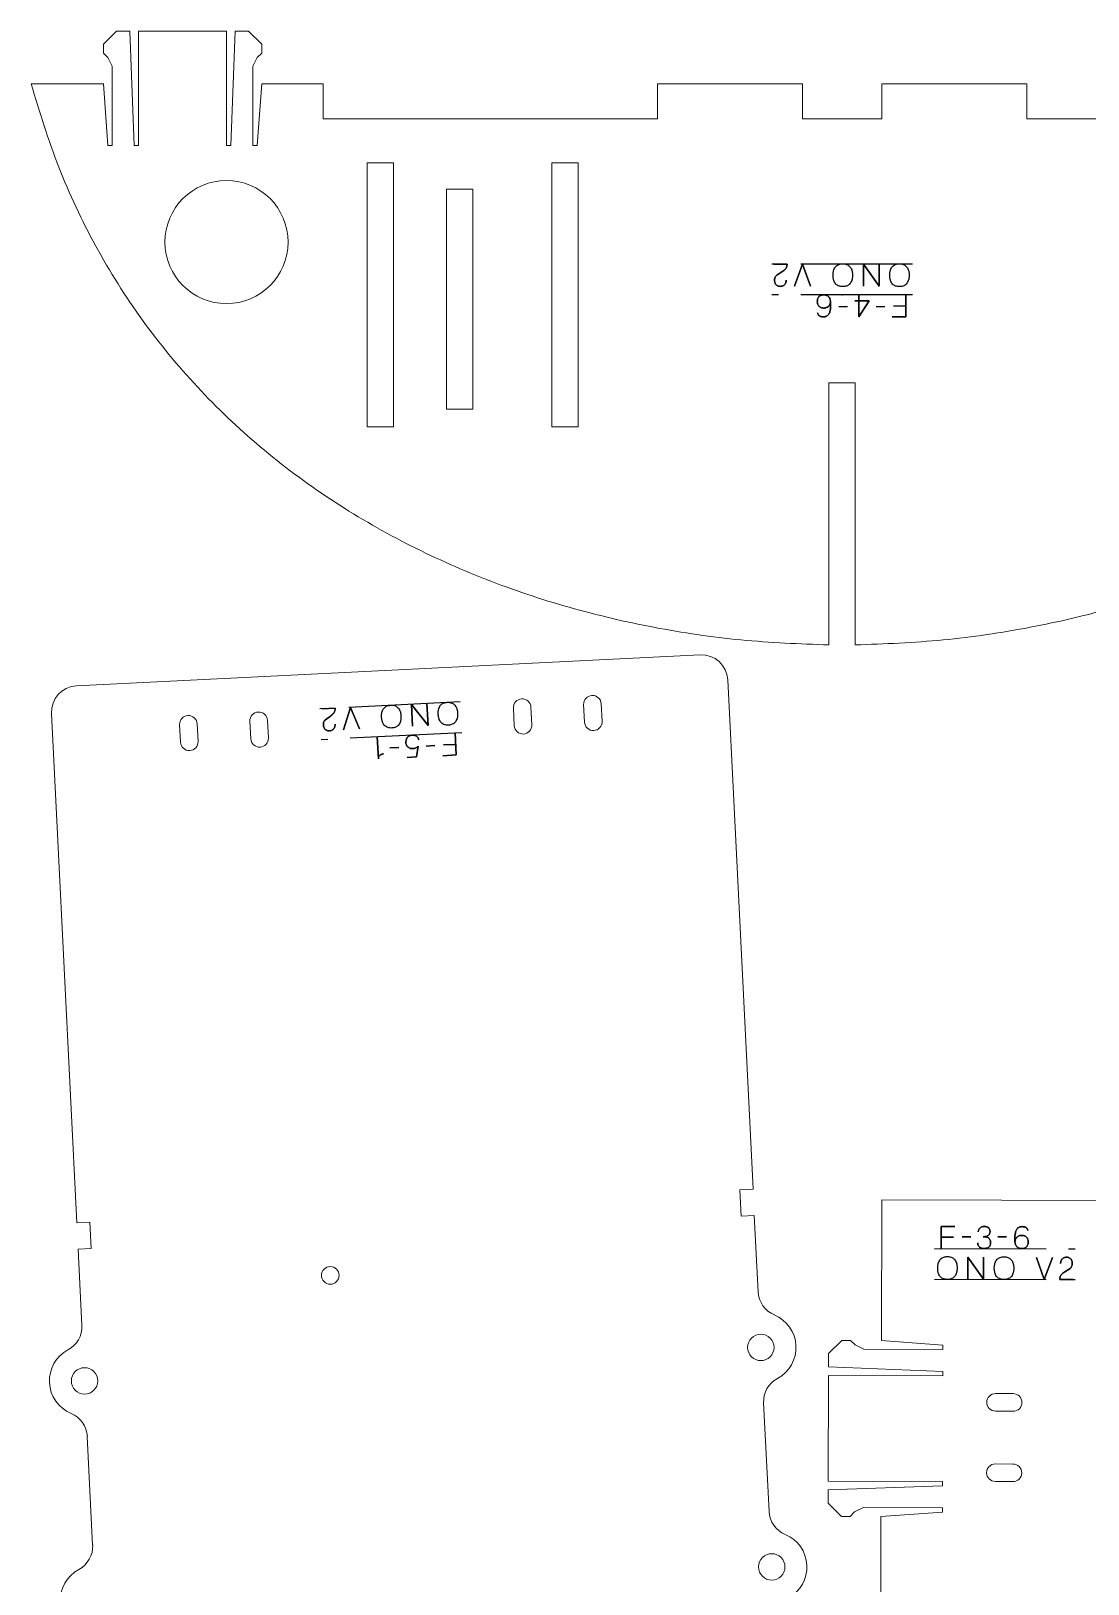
# Model space of a CAD drawing. Header units: millimetres. Extents: x 8 to 591, y 12 to 890.
# Drawn here: x 8 to 128.2, y 713.2 to 889.8 of the extents above; entities that cross this region are included whole.
import ezdxf

# ---------------------------------------------------------------- set-up
doc = ezdxf.new("R2010")
doc.units = ezdxf.units.MM
doc.header["$PDSIZE"] = -1
doc.linetypes.add('CENTERX2', pattern=[20.32, 12.7, -2.54, 2.54, -2.54])

msp = doc.modelspace()

# ---------------------------------------------------------------- linework, layer by layer
at = {"color": 7, "linetype": 'Continuous', "lineweight": 15}
for p, q in [((17.71, 889.77), (16.21, 888.27)), ((19.21, 889.77), (17.71, 889.77)), ((19.71, 876.77), (19.21, 889.77)), ((20.21, 889.77), (20.21, 876.77)), ((20.21, 889.77), (30.21, 889.77)), ((30.21, 889.77), (30.21, 876.77)), ((30.71, 876.77), (31.21, 889.77)), ((31.21, 889.77), (32.71, 889.77)), ((32.71, 889.77), (34.21, 888.27)), ((16.21, 888.27), (16.21, 887.27)), ((16.21, 887.27), (16.71, 886.77)), ((16.71, 886.77), (17.21, 885.77)), ((33.71, 886.77), (33.21, 885.77)), ((34.21, 887.27), (33.71, 886.77)), ((34.21, 888.27), (34.21, 887.27)), ((17.21, 885.77), (17.21, 876.77)), ((33.21, 885.77), (33.21, 876.77)), ((16.21, 883.77), (7.99, 883.77)), ((16.71, 876.77), (16.21, 883.77)), ((33.71, 876.77), (34.21, 883.77)), ((41.21, 883.77), (34.21, 883.77)), ((41.21, 879.77), (41.21, 883.77)), ((79.21, 883.77), (79.21, 879.77)), ((95.71, 883.77), (79.21, 883.77)), ((95.71, 879.77), (95.71, 883.77)), ((104.71, 879.77), (104.71, 883.77)), ((104.71, 883.77), (121.21, 883.77)), ((121.21, 883.77), (121.21, 879.77)), ((79.21, 879.77), (41.21, 879.77)), ((95.71, 879.77), (104.71, 879.77)), ((121.21, 879.77), (159.21, 879.77)), ((17.21, 876.77), (16.71, 876.77)), ((20.21, 876.77), (19.71, 876.77)), ((30.21, 876.77), (30.71, 876.77)), ((33.21, 876.77), (33.71, 876.77)), ((46.21, 874.77), (49.21, 874.77)), ((46.21, 844.77), (46.21, 874.77)), ((49.21, 844.77), (49.21, 874.77)), ((67.21, 874.77), (70.21, 874.77)), ((67.21, 844.77), (67.21, 874.77)), ((70.21, 844.77), (70.21, 874.77)), ((58.21, 871.77), (55.21, 871.77)), ((55.21, 846.77), (55.21, 871.77)), ((58.21, 846.77), (58.21, 871.77)), ((101.71, 849.77), (98.71, 849.77)), ((98.71, 819.95), (98.71, 849.77)), ((101.71, 819.95), (101.71, 849.77)), ((58.21, 846.77), (55.21, 846.77)), ((46.21, 844.77), (49.21, 844.77)), ((67.21, 844.77), (70.21, 844.77)), ((84.06, 818.83), (13.15, 815.31)), ((90.08, 758.05), (87.21, 815.98)), ((62.83, 812.77), (62.93, 810.77)), ((64.93, 810.87), (64.83, 812.87)), ((70.82, 813.17), (70.92, 811.17)), ((72.92, 811.27), (72.82, 813.26)), ((10.3, 812.16), (13.18, 754.23)), ((24.88, 810.88), (24.98, 808.89)), ((26.98, 808.99), (26.88, 810.98)), ((32.87, 811.28), (32.97, 809.28)), ((34.97, 809.38), (34.87, 811.38)), ((88.58, 757.98), (90.08, 758.05)), ((88.73, 754.98), (88.58, 757.98)), ((104.68, 740.85), (104.73, 756.85)), ((104.73, 756.85), (132.73, 756.77)), ((13.18, 754.23), (14.67, 754.31)), ((14.67, 754.31), (14.82, 751.31)), ((90.23, 755.06), (88.73, 754.98)), ((90.66, 746.39), (90.23, 755.06)), ((14.82, 751.31), (13.33, 751.24)), ((13.33, 751.24), (13.76, 742.57)), ((98.68, 739.37), (100.18, 740.86)), ((100.18, 740.86), (101.18, 740.86)), ((101.18, 740.86), (101.68, 740.36)), ((101.68, 740.36), (102.68, 739.86)), ((111.68, 740.33), (104.68, 740.85)), ((111.68, 739.83), (111.68, 740.33)), ((98.68, 737.87), (98.68, 739.37)), ((102.68, 739.86), (111.68, 739.83)), ((98.64, 724.87), (98.67, 736.87)), ((98.67, 736.87), (111.67, 736.83)), ((111.67, 737.33), (98.68, 737.87)), ((111.67, 736.83), (111.67, 737.33)), ((119.67, 734.81), (117.67, 734.82)), ((91.9, 721.42), (91.29, 733.76)), ((119.66, 732.81), (117.66, 732.82)), ((14.38, 729.94), (14.99, 717.6)), ((119.65, 726.81), (117.65, 726.82)), ((98.64, 724.87), (111.64, 724.83)), ((111.64, 724.33), (98.64, 723.87)), ((111.64, 724.83), (111.64, 724.33)), ((119.64, 724.81), (117.64, 724.82)), ((98.64, 723.87), (98.63, 722.37)), ((98.63, 722.37), (100.13, 720.86)), ((100.13, 720.86), (101.13, 720.86)), ((101.13, 720.86), (101.63, 721.36)), ((101.63, 721.36), (102.63, 721.86)), ((102.63, 721.86), (111.63, 721.83)), ((104.58, 701.85), (104.63, 720.85)), ((111.63, 721.33), (104.63, 720.85)), ((111.63, 721.83), (111.63, 721.33))]:
    msp.add_line(p, q, dxfattribs=at)
at = {"color": 7, "linetype": 'CENTERX2'}
for p, q in [((108.21, 863.27), (92.21, 863.27)), ((108.21, 859.77), (92.21, 859.77)), ((56.79, 813.47), (40.81, 812.68)), ((56.97, 809.97), (40.99, 809.18)), ((110.71, 751.33), (126.71, 751.29)), ((110.7, 747.83), (126.7, 747.79))]:
    msp.add_line(p, q, dxfattribs=at)
at = {"color": 7, "linetype": 'Continuous'}
for p, q in [((99.84, 858.45), (100.84, 858.45)), ((104.07, 858.45), (105.08, 858.45)), ((107.46, 858.48), (106.05, 858.48))]:
    msp.add_line(p, q, dxfattribs=at)
at = {"color": 7, "linetype": 'Continuous', "flags": 128}
for points in [[(93.95, 863.27), (93.95, 863.17), (93.94, 863.09), (93.92, 863.01), (93.9, 862.94), (93.87, 862.88), (93.84, 862.82), (93.81, 862.77), (93.77, 862.72), (93.73, 862.67), (93.68, 862.62), (93.64, 862.58), (93.59, 862.55), (93.48, 862.47), (93.37, 862.4), (93.37, 862.4), (92.78, 862), (92.78, 862), (92.74, 861.97), (92.7, 861.94), (92.67, 861.9), (92.64, 861.86), (92.6, 861.78), (92.57, 861.7), (92.55, 861.62), (92.54, 861.53), (92.54, 861.44), (92.54, 861.35), (92.54, 861.35), (92.54, 861.31), (92.55, 861.26), (92.56, 861.21), (92.57, 861.16), (92.59, 861.11), (92.61, 861.06), (92.64, 861.01), (92.68, 860.96), (92.72, 860.91), (92.76, 860.87), (92.81, 860.83), (92.87, 860.8), (92.94, 860.77), (93.01, 860.75), (93.09, 860.74), (93.18, 860.73), (93.18, 860.73), (93.27, 860.74), (93.35, 860.75), (93.42, 860.77), (93.49, 860.8), (93.55, 860.83), (93.61, 860.87), (93.66, 860.91), (93.7, 860.96), (93.74, 861.02), (93.77, 861.07), (93.8, 861.13), (93.82, 861.2), (93.84, 861.26), (93.85, 861.32), (93.85, 861.39), (93.86, 861.45), (93.86, 861.45), (93.85, 861.39), (93.85, 861.32), (93.84, 861.26), (93.82, 861.2), (93.8, 861.13), (93.77, 861.07), (93.74, 861.02), (93.7, 860.96), (93.66, 860.91), (93.61, 860.87), (93.55, 860.83), (93.49, 860.8), (93.42, 860.77), (93.35, 860.75), (93.27, 860.74), (93.18, 860.73), (93.18, 860.73), (93.09, 860.74), (93.01, 860.75), (92.94, 860.77), (92.87, 860.8), (92.81, 860.83), (92.76, 860.87), (92.72, 860.91), (92.68, 860.96), (92.64, 861.01), (92.61, 861.06), (92.59, 861.11), (92.57, 861.16), (92.56, 861.21), (92.55, 861.26), (92.54, 861.31), (92.54, 861.35), (92.54, 861.35), (92.54, 861.44), (92.54, 861.53), (92.55, 861.62), (92.57, 861.7), (92.6, 861.78), (92.64, 861.86), (92.67, 861.9), (92.7, 861.94), (92.74, 861.97), (92.78, 862), (92.78, 862), (93.37, 862.4), (93.37, 862.4), (93.48, 862.47), (93.59, 862.55), (93.64, 862.58), (93.68, 862.62), (93.73, 862.67), (93.77, 862.72), (93.81, 862.77), (93.84, 862.82), (93.87, 862.88), (93.9, 862.94), (93.92, 863.01), (93.94, 863.09), (93.95, 863.17), (93.95, 863.27), (93.95, 863.27), (92.47, 863.27), (92.47, 863.27), (93.95, 863.27)], [(95.71, 863.27), (96.61, 860.77), (96.61, 860.77), (95.71, 863.27), (95.71, 863.27), (94.8, 860.77), (94.8, 860.77), (95.71, 863.27)], [(100.29, 863.3), (100.4, 863.29), (100.51, 863.28), (100.61, 863.26), (100.72, 863.23), (100.81, 863.19), (100.9, 863.14), (100.99, 863.08), (101.07, 863.01), (101.14, 862.93), (101.2, 862.84), (101.26, 862.73), (101.3, 862.61), (101.32, 862.55), (101.34, 862.48), (101.36, 862.41), (101.37, 862.34), (101.38, 862.26), (101.38, 862.18), (101.39, 862.09), (101.39, 862), (101.39, 862), (101.39, 861.92), (101.38, 861.83), (101.38, 861.75), (101.37, 861.67), (101.36, 861.6), (101.34, 861.53), (101.32, 861.46), (101.3, 861.4), (101.26, 861.28), (101.2, 861.17), (101.14, 861.08), (101.07, 860.99), (100.99, 860.92), (100.9, 860.86), (100.81, 860.81), (100.72, 860.77), (100.61, 860.74), (100.51, 860.72), (100.4, 860.71), (100.29, 860.7), (100.29, 860.7), (100.18, 860.71), (100.07, 860.72), (99.96, 860.74), (99.86, 860.77), (99.76, 860.81), (99.67, 860.86), (99.59, 860.92), (99.51, 860.99), (99.44, 861.08), (99.38, 861.17), (99.32, 861.28), (99.27, 861.4), (99.25, 861.46), (99.24, 861.53), (99.22, 861.6), (99.21, 861.67), (99.2, 861.75), (99.19, 861.83), (99.19, 861.92), (99.19, 862), (99.19, 862), (99.19, 862.09), (99.19, 862.18), (99.2, 862.26), (99.21, 862.34), (99.22, 862.41), (99.24, 862.48), (99.25, 862.55), (99.27, 862.61), (99.32, 862.73), (99.38, 862.84), (99.44, 862.93), (99.51, 863.01), (99.59, 863.08), (99.67, 863.14), (99.76, 863.19), (99.86, 863.23), (99.96, 863.26), (100.07, 863.28), (100.18, 863.29)], [(100.29, 863.3), (100.4, 863.29), (100.51, 863.28), (100.61, 863.26), (100.72, 863.23), (100.81, 863.19), (100.9, 863.14), (100.99, 863.08), (101.07, 863.01), (101.14, 862.93), (101.2, 862.84), (101.26, 862.73), (101.3, 862.61), (101.32, 862.55), (101.34, 862.48), (101.36, 862.41), (101.37, 862.34), (101.38, 862.26), (101.38, 862.18), (101.39, 862.09), (101.39, 862), (101.39, 862), (101.39, 861.92), (101.38, 861.83), (101.38, 861.75), (101.37, 861.67), (101.36, 861.6), (101.34, 861.53), (101.32, 861.46), (101.3, 861.4), (101.26, 861.28), (101.2, 861.17), (101.14, 861.08), (101.07, 860.99), (100.99, 860.92), (100.9, 860.86), (100.81, 860.81), (100.72, 860.77), (100.61, 860.74), (100.51, 860.72), (100.4, 860.71), (100.29, 860.7), (100.29, 860.7), (100.18, 860.71), (100.07, 860.72), (99.96, 860.74), (99.86, 860.77), (99.76, 860.81), (99.67, 860.86), (99.59, 860.92), (99.51, 860.99), (99.44, 861.08), (99.38, 861.17), (99.32, 861.28), (99.27, 861.4), (99.25, 861.46), (99.24, 861.53), (99.22, 861.6), (99.21, 861.67), (99.2, 861.75), (99.19, 861.83), (99.19, 861.92), (99.19, 862), (99.19, 862), (99.19, 862.09), (99.19, 862.18), (99.2, 862.26), (99.21, 862.34), (99.22, 862.41), (99.24, 862.48), (99.25, 862.55), (99.27, 862.61), (99.32, 862.73), (99.38, 862.84), (99.44, 862.93), (99.51, 863.01), (99.59, 863.08), (99.67, 863.14), (99.76, 863.19), (99.86, 863.23), (99.96, 863.26), (100.07, 863.28), (100.18, 863.29), (100.29, 863.3)], [(104.41, 860.77), (102.63, 863.27), (102.63, 863.27), (102.63, 860.77), (102.63, 860.77), (102.63, 863.27), (102.63, 863.27), (104.41, 860.77), (104.41, 860.77), (104.41, 863.27), (104.41, 863.27), (104.41, 860.77)], [(106.73, 863.3), (106.84, 863.29), (106.95, 863.28), (107.06, 863.26), (107.16, 863.23), (107.25, 863.19), (107.35, 863.14), (107.43, 863.08), (107.51, 863.01), (107.58, 862.93), (107.64, 862.84), (107.7, 862.73), (107.74, 862.61), (107.77, 862.55), (107.78, 862.48), (107.8, 862.41), (107.81, 862.34), (107.82, 862.26), (107.83, 862.18), (107.83, 862.09), (107.83, 862), (107.83, 862), (107.83, 861.92), (107.83, 861.83), (107.82, 861.75), (107.81, 861.67), (107.8, 861.6), (107.78, 861.53), (107.77, 861.46), (107.74, 861.4), (107.7, 861.28), (107.64, 861.17), (107.58, 861.08), (107.51, 860.99), (107.43, 860.92), (107.35, 860.86), (107.25, 860.81), (107.16, 860.77), (107.06, 860.74), (106.95, 860.72), (106.84, 860.71), (106.73, 860.7), (106.73, 860.7), (106.62, 860.71), (106.51, 860.72), (106.4, 860.74), (106.3, 860.77), (106.21, 860.81), (106.12, 860.86), (106.03, 860.92), (105.95, 860.99), (105.88, 861.08), (105.82, 861.17), (105.76, 861.28), (105.72, 861.4), (105.7, 861.46), (105.68, 861.53), (105.66, 861.6), (105.65, 861.67), (105.64, 861.75), (105.64, 861.83), (105.63, 861.92), (105.63, 862), (105.63, 862), (105.63, 862.09), (105.64, 862.18), (105.64, 862.26), (105.65, 862.34), (105.66, 862.41), (105.68, 862.48), (105.7, 862.55), (105.72, 862.61), (105.76, 862.73), (105.82, 862.84), (105.88, 862.93), (105.95, 863.01), (106.03, 863.08), (106.12, 863.14), (106.21, 863.19), (106.3, 863.23), (106.4, 863.26), (106.51, 863.28), (106.62, 863.29)], [(106.73, 863.3), (106.84, 863.29), (106.95, 863.28), (107.06, 863.26), (107.16, 863.23), (107.25, 863.19), (107.35, 863.14), (107.43, 863.08), (107.51, 863.01), (107.58, 862.93), (107.64, 862.84), (107.7, 862.73), (107.74, 862.61), (107.77, 862.55), (107.78, 862.48), (107.8, 862.41), (107.81, 862.34), (107.82, 862.26), (107.83, 862.18), (107.83, 862.09), (107.83, 862), (107.83, 862), (107.83, 861.92), (107.83, 861.83), (107.82, 861.75), (107.81, 861.67), (107.8, 861.6), (107.78, 861.53), (107.77, 861.46), (107.74, 861.4), (107.7, 861.28), (107.64, 861.17), (107.58, 861.08), (107.51, 860.99), (107.43, 860.92), (107.35, 860.86), (107.25, 860.81), (107.16, 860.77), (107.06, 860.74), (106.95, 860.72), (106.84, 860.71), (106.73, 860.7), (106.73, 860.7), (106.62, 860.71), (106.51, 860.72), (106.4, 860.74), (106.3, 860.77), (106.21, 860.81), (106.12, 860.86), (106.03, 860.92), (105.95, 860.99), (105.88, 861.08), (105.82, 861.17), (105.76, 861.28), (105.72, 861.4), (105.7, 861.46), (105.68, 861.53), (105.66, 861.6), (105.65, 861.67), (105.64, 861.75), (105.64, 861.83), (105.63, 861.92), (105.63, 862), (105.63, 862), (105.63, 862.09), (105.64, 862.18), (105.64, 862.26), (105.65, 862.34), (105.66, 862.41), (105.68, 862.48), (105.7, 862.55), (105.72, 862.61), (105.76, 862.73), (105.82, 862.84), (105.88, 862.93), (105.95, 863.01), (106.03, 863.08), (106.12, 863.14), (106.21, 863.19), (106.3, 863.23), (106.4, 863.26), (106.51, 863.28), (106.62, 863.29), (106.73, 863.3)], [(98.89, 859.02), (98.88, 858.93), (98.87, 858.85), (98.86, 858.78), (98.83, 858.71), (98.8, 858.64), (98.76, 858.58), (98.72, 858.52), (98.68, 858.47), (98.63, 858.42), (98.57, 858.38), (98.51, 858.35), (98.44, 858.32), (98.37, 858.3), (98.3, 858.28), (98.23, 858.27), (98.15, 858.27), (98.15, 858.27), (98.08, 858.27), (98, 858.28), (97.93, 858.29), (97.86, 858.31), (97.79, 858.33), (97.73, 858.36), (97.67, 858.39), (97.62, 858.43), (97.57, 858.48), (97.52, 858.54), (97.48, 858.6), (97.45, 858.67), (97.43, 858.74), (97.41, 858.82), (97.4, 858.92), (97.39, 859.02), (97.39, 859.02), (97.4, 859.12), (97.41, 859.21), (97.43, 859.29), (97.45, 859.37), (97.48, 859.44), (97.52, 859.5), (97.57, 859.55), (97.62, 859.6), (97.67, 859.64), (97.73, 859.68), (97.79, 859.7), (97.86, 859.73), (97.93, 859.74), (98, 859.76), (98.08, 859.76), (98.15, 859.77), (98.15, 859.77), (98.23, 859.76), (98.3, 859.75), (98.37, 859.74), (98.44, 859.71), (98.51, 859.68), (98.57, 859.65), (98.62, 859.61), (98.67, 859.56), (98.72, 859.51), (98.76, 859.45), (98.8, 859.39), (98.83, 859.32), (98.85, 859.25), (98.87, 859.18), (98.88, 859.1), (98.89, 859.02), (98.89, 859.02), (98.89, 858.96), (98.89, 858.89), (98.89, 858.81), (98.9, 858.73), (98.9, 858.55), (98.9, 858.36), (98.88, 858.17), (98.85, 857.97), (98.83, 857.88), (98.8, 857.79), (98.77, 857.7), (98.72, 857.62), (98.67, 857.55), (98.62, 857.48), (98.55, 857.42), (98.48, 857.37), (98.44, 857.34), (98.39, 857.32), (98.35, 857.31), (98.3, 857.29), (98.25, 857.28), (98.2, 857.27), (98.14, 857.27), (98.08, 857.27), (98.08, 857.27), (97.99, 857.27), (97.9, 857.28), (97.83, 857.29), (97.76, 857.32), (97.7, 857.34), (97.65, 857.37), (97.6, 857.4), (97.57, 857.43), (97.53, 857.47), (97.51, 857.5), (97.48, 857.54), (97.47, 857.58), (97.44, 857.66), (97.43, 857.73), (97.43, 857.73), (97.44, 857.66), (97.47, 857.58), (97.48, 857.54), (97.51, 857.5), (97.53, 857.47), (97.57, 857.43), (97.6, 857.4), (97.65, 857.37), (97.7, 857.34), (97.76, 857.32), (97.83, 857.29), (97.9, 857.28), (97.99, 857.27), (98.08, 857.27), (98.08, 857.27), (98.14, 857.27), (98.2, 857.27), (98.25, 857.28), (98.3, 857.29), (98.35, 857.31), (98.39, 857.32), (98.44, 857.34), (98.48, 857.37), (98.55, 857.42), (98.62, 857.48), (98.67, 857.55), (98.72, 857.62), (98.77, 857.7), (98.8, 857.79), (98.83, 857.88), (98.85, 857.97), (98.88, 858.17), (98.9, 858.36), (98.9, 858.55), (98.9, 858.73), (98.89, 858.81), (98.89, 858.89), (98.89, 858.96), (98.89, 859.02), (98.89, 859.02), (98.88, 859.1), (98.87, 859.18), (98.85, 859.25), (98.83, 859.32), (98.8, 859.39), (98.76, 859.45), (98.72, 859.51), (98.67, 859.56), (98.62, 859.61), (98.57, 859.65), (98.51, 859.68), (98.44, 859.71), (98.37, 859.74), (98.3, 859.75), (98.23, 859.76), (98.15, 859.77), (98.15, 859.77), (98.08, 859.76), (98, 859.76), (97.93, 859.74), (97.86, 859.73), (97.79, 859.7), (97.73, 859.68), (97.67, 859.64), (97.62, 859.6), (97.57, 859.55), (97.52, 859.5), (97.48, 859.44), (97.45, 859.37), (97.43, 859.29), (97.41, 859.21), (97.4, 859.12), (97.39, 859.02), (97.39, 859.02), (97.4, 858.92), (97.41, 858.82), (97.43, 858.74), (97.45, 858.67), (97.48, 858.6), (97.52, 858.54), (97.57, 858.48), (97.62, 858.43), (97.67, 858.39), (97.73, 858.36), (97.79, 858.33), (97.86, 858.31), (97.93, 858.29), (98, 858.28), (98.08, 858.27), (98.15, 858.27), (98.15, 858.27), (98.23, 858.27), (98.3, 858.28), (98.37, 858.3), (98.44, 858.32), (98.51, 858.35), (98.57, 858.38), (98.63, 858.42), (98.68, 858.47), (98.72, 858.52), (98.76, 858.58), (98.8, 858.64), (98.83, 858.71), (98.86, 858.78), (98.87, 858.85), (98.88, 858.93), (98.89, 859.02)], [(102.1, 857.27), (103.28, 859.1), (103.28, 859.1), (101.66, 859.1), (101.66, 859.1), (103.28, 859.1), (103.28, 859.1), (102.1, 857.27), (102.1, 857.27), (102.1, 859.77), (102.1, 859.77), (102.1, 857.27)], [(107.46, 857.27), (105.91, 857.27), (105.91, 857.27), (107.46, 857.27), (107.46, 857.27), (107.46, 859.77), (107.46, 859.77), (107.46, 857.27)], [(42.56, 812.76), (42.56, 812.67), (42.55, 812.59), (42.54, 812.51), (42.52, 812.44), (42.5, 812.37), (42.47, 812.31), (42.44, 812.26), (42.4, 812.2), (42.36, 812.16), (42.32, 812.11), (42.28, 812.07), (42.23, 812.02), (42.13, 811.95), (42.02, 811.87), (42.02, 811.87), (41.45, 811.44), (41.45, 811.44), (41.41, 811.41), (41.37, 811.37), (41.34, 811.33), (41.32, 811.3), (41.28, 811.22), (41.25, 811.13), (41.24, 811.05), (41.24, 810.96), (41.24, 810.87), (41.24, 810.78), (41.24, 810.78), (41.25, 810.74), (41.25, 810.69), (41.27, 810.64), (41.28, 810.59), (41.3, 810.54), (41.33, 810.49), (41.36, 810.44), (41.4, 810.39), (41.44, 810.35), (41.49, 810.31), (41.54, 810.28), (41.6, 810.25), (41.67, 810.22), (41.74, 810.2), (41.82, 810.2), (41.91, 810.2), (41.91, 810.2), (42, 810.2), (42.08, 810.22), (42.15, 810.24), (42.22, 810.27), (42.28, 810.31), (42.33, 810.35), (42.38, 810.4), (42.42, 810.45), (42.46, 810.5), (42.49, 810.56), (42.51, 810.62), (42.53, 810.69), (42.54, 810.75), (42.55, 810.82), (42.55, 810.88), (42.55, 810.95), (42.55, 810.95), (42.55, 810.88), (42.55, 810.82), (42.54, 810.75), (42.53, 810.69), (42.51, 810.62), (42.49, 810.56), (42.46, 810.5), (42.42, 810.45), (42.38, 810.4), (42.33, 810.35), (42.28, 810.31), (42.22, 810.27), (42.15, 810.24), (42.08, 810.22), (42, 810.2), (41.91, 810.2), (41.91, 810.2), (41.82, 810.2), (41.74, 810.2), (41.67, 810.22), (41.6, 810.25), (41.54, 810.28), (41.49, 810.31), (41.44, 810.35), (41.4, 810.39), (41.36, 810.44), (41.33, 810.49), (41.3, 810.54), (41.28, 810.59), (41.27, 810.64), (41.25, 810.69), (41.25, 810.74), (41.24, 810.78), (41.24, 810.78), (41.24, 810.87), (41.24, 810.96), (41.24, 811.05), (41.25, 811.13), (41.28, 811.22), (41.32, 811.3), (41.34, 811.33), (41.37, 811.37), (41.41, 811.41), (41.45, 811.44), (41.45, 811.44), (42.02, 811.87), (42.02, 811.87), (42.13, 811.95), (42.23, 812.02), (42.28, 812.07), (42.32, 812.11), (42.36, 812.16), (42.4, 812.2), (42.44, 812.26), (42.47, 812.31), (42.5, 812.37), (42.52, 812.44), (42.54, 812.51), (42.55, 812.59), (42.56, 812.67), (42.56, 812.76), (42.56, 812.76), (41.07, 812.69), (41.07, 812.69), (42.56, 812.76)], [(44.31, 812.85), (45.34, 810.4), (45.34, 810.4), (44.31, 812.85), (44.31, 812.85), (43.53, 810.31), (43.53, 810.31), (44.31, 812.85)], [(48.88, 813.11), (49, 813.11), (49.11, 813.1), (49.21, 813.09), (49.31, 813.06), (49.41, 813.03), (49.51, 812.98), (49.59, 812.93), (49.67, 812.86), (49.75, 812.78), (49.82, 812.69), (49.88, 812.59), (49.93, 812.47), (49.95, 812.41), (49.98, 812.35), (49.99, 812.28), (50.01, 812.2), (50.02, 812.13), (50.03, 812.04), (50.04, 811.96), (50.05, 811.87), (50.05, 811.87), (50.05, 811.78), (50.05, 811.7), (50.05, 811.62), (50.04, 811.54), (50.03, 811.46), (50.02, 811.39), (50.01, 811.32), (49.99, 811.26), (49.95, 811.14), (49.9, 811.03), (49.84, 810.93), (49.77, 810.85), (49.7, 810.77), (49.62, 810.7), (49.53, 810.65), (49.44, 810.61), (49.34, 810.57), (49.23, 810.54), (49.12, 810.53), (49.01, 810.52), (49.01, 810.52), (48.9, 810.51), (48.79, 810.52), (48.68, 810.54), (48.58, 810.56), (48.48, 810.6), (48.39, 810.64), (48.3, 810.7), (48.22, 810.77), (48.15, 810.85), (48.08, 810.94), (48.02, 811.04), (47.96, 811.16), (47.94, 811.22), (47.92, 811.29), (47.9, 811.36), (47.89, 811.43), (47.87, 811.51), (47.86, 811.59), (47.85, 811.67), (47.85, 811.76), (47.85, 811.76), (47.85, 811.85), (47.85, 811.94), (47.85, 812.02), (47.85, 812.1), (47.86, 812.17), (47.87, 812.24), (47.89, 812.31), (47.9, 812.37), (47.95, 812.49), (48, 812.6), (48.05, 812.7), (48.12, 812.78), (48.2, 812.86), (48.28, 812.92), (48.37, 812.98), (48.46, 813.02), (48.56, 813.06), (48.66, 813.08), (48.77, 813.1)], [(48.88, 813.11), (49, 813.11), (49.11, 813.1), (49.21, 813.09), (49.31, 813.06), (49.41, 813.03), (49.51, 812.98), (49.59, 812.93), (49.67, 812.86), (49.75, 812.78), (49.82, 812.69), (49.88, 812.59), (49.93, 812.47), (49.95, 812.41), (49.98, 812.35), (49.99, 812.28), (50.01, 812.2), (50.02, 812.13), (50.03, 812.04), (50.04, 811.96), (50.05, 811.87), (50.05, 811.87), (50.05, 811.78), (50.05, 811.7), (50.05, 811.62), (50.04, 811.54), (50.03, 811.46), (50.02, 811.39), (50.01, 811.32), (49.99, 811.26), (49.95, 811.14), (49.9, 811.03), (49.84, 810.93), (49.77, 810.85), (49.7, 810.77), (49.62, 810.7), (49.53, 810.65), (49.44, 810.61), (49.34, 810.57), (49.23, 810.54), (49.12, 810.53), (49.01, 810.52), (49.01, 810.52), (48.9, 810.51), (48.79, 810.52), (48.68, 810.54), (48.58, 810.56), (48.48, 810.6), (48.39, 810.64), (48.3, 810.7), (48.22, 810.77), (48.15, 810.85), (48.08, 810.94), (48.02, 811.04), (47.96, 811.16), (47.94, 811.22), (47.92, 811.29), (47.9, 811.36), (47.89, 811.43), (47.87, 811.51), (47.86, 811.59), (47.85, 811.67), (47.85, 811.76), (47.85, 811.76), (47.85, 811.85), (47.85, 811.94), (47.85, 812.02), (47.85, 812.1), (47.86, 812.17), (47.87, 812.24), (47.89, 812.31), (47.9, 812.37), (47.95, 812.49), (48, 812.6), (48.05, 812.7), (48.12, 812.78), (48.2, 812.86), (48.28, 812.92), (48.37, 812.98), (48.46, 813.02), (48.56, 813.06), (48.66, 813.08), (48.77, 813.1), (48.88, 813.11)], [(53.13, 810.78), (51.23, 813.19), (51.23, 813.19), (51.35, 810.7), (51.35, 810.7), (51.23, 813.19), (51.23, 813.19), (53.13, 810.78), (53.13, 810.78), (53, 813.28), (53, 813.28), (53.13, 810.78)], [(55.32, 813.43), (55.43, 813.43), (55.54, 813.42), (55.65, 813.41), (55.75, 813.38), (55.85, 813.35), (55.94, 813.3), (56.03, 813.25), (56.11, 813.18), (56.18, 813.1), (56.25, 813.01), (56.31, 812.91), (56.37, 812.79), (56.39, 812.73), (56.41, 812.67), (56.43, 812.6), (56.44, 812.52), (56.46, 812.44), (56.47, 812.36), (56.48, 812.28), (56.48, 812.19), (56.48, 812.19), (56.48, 812.1), (56.49, 812.02), (56.48, 811.94), (56.48, 811.86), (56.47, 811.78), (56.46, 811.71), (56.44, 811.64), (56.43, 811.58), (56.38, 811.46), (56.33, 811.35), (56.28, 811.25), (56.21, 811.16), (56.13, 811.09), (56.05, 811.02), (55.97, 810.97), (55.87, 810.93), (55.77, 810.89), (55.67, 810.86), (55.56, 810.85), (55.45, 810.84), (55.45, 810.84), (55.33, 810.83), (55.23, 810.84), (55.12, 810.86), (55.02, 810.88), (54.92, 810.92), (54.83, 810.96), (54.74, 811.02), (54.66, 811.09), (54.58, 811.17), (54.51, 811.26), (54.45, 811.36), (54.4, 811.48), (54.38, 811.54), (54.35, 811.61), (54.34, 811.68), (54.32, 811.75), (54.31, 811.83), (54.3, 811.91), (54.29, 811.99), (54.28, 812.08), (54.28, 812.08), (54.28, 812.17), (54.28, 812.26), (54.28, 812.34), (54.29, 812.41), (54.3, 812.49), (54.31, 812.56), (54.32, 812.63), (54.34, 812.69), (54.38, 812.81), (54.43, 812.92), (54.49, 813.02), (54.56, 813.1), (54.63, 813.18), (54.71, 813.24), (54.8, 813.3), (54.89, 813.34), (54.99, 813.37), (55.1, 813.4), (55.21, 813.42)], [(55.32, 813.43), (55.43, 813.43), (55.54, 813.42), (55.65, 813.41), (55.75, 813.38), (55.85, 813.35), (55.94, 813.3), (56.03, 813.25), (56.11, 813.18), (56.18, 813.1), (56.25, 813.01), (56.31, 812.91), (56.37, 812.79), (56.39, 812.73), (56.41, 812.67), (56.43, 812.6), (56.44, 812.52), (56.46, 812.44), (56.47, 812.36), (56.48, 812.28), (56.48, 812.19), (56.48, 812.19), (56.48, 812.1), (56.49, 812.02), (56.48, 811.94), (56.48, 811.86), (56.47, 811.78), (56.46, 811.71), (56.44, 811.64), (56.43, 811.58), (56.38, 811.46), (56.33, 811.35), (56.28, 811.25), (56.21, 811.16), (56.13, 811.09), (56.05, 811.02), (55.97, 810.97), (55.87, 810.93), (55.77, 810.89), (55.67, 810.86), (55.56, 810.85), (55.45, 810.84), (55.45, 810.84), (55.33, 810.83), (55.23, 810.84), (55.12, 810.86), (55.02, 810.88), (54.92, 810.92), (54.83, 810.96), (54.74, 811.02), (54.66, 811.09), (54.58, 811.17), (54.51, 811.26), (54.45, 811.36), (54.4, 811.48), (54.38, 811.54), (54.35, 811.61), (54.34, 811.68), (54.32, 811.75), (54.31, 811.83), (54.3, 811.91), (54.29, 811.99), (54.28, 812.08), (54.28, 812.08), (54.28, 812.17), (54.28, 812.26), (54.28, 812.34), (54.29, 812.41), (54.3, 812.49), (54.31, 812.56), (54.32, 812.63), (54.34, 812.69), (54.38, 812.81), (54.43, 812.92), (54.49, 813.02), (54.56, 813.1), (54.63, 813.18), (54.71, 813.24), (54.8, 813.3), (54.89, 813.34), (54.99, 813.37), (55.1, 813.4), (55.21, 813.42), (55.32, 813.43)], [(47.49, 807), (47.49, 807.08), (47.5, 807.15), (47.51, 807.21), (47.54, 807.27), (47.57, 807.32), (47.61, 807.36), (47.65, 807.4), (47.69, 807.44), (47.74, 807.47), (47.79, 807.49), (47.83, 807.51), (47.88, 807.53), (47.93, 807.55), (47.97, 807.56), (48.01, 807.57), (48.05, 807.57), (48.05, 807.57), (48.01, 807.57), (47.97, 807.56), (47.93, 807.55), (47.88, 807.53), (47.83, 807.51), (47.79, 807.49), (47.74, 807.47), (47.69, 807.44), (47.65, 807.4), (47.61, 807.36), (47.57, 807.32), (47.54, 807.27), (47.51, 807.21), (47.5, 807.15), (47.49, 807.08), (47.49, 807), (47.49, 807), (47.36, 809.5), (47.36, 809.5), (47.49, 807)], [(51.81, 807.22), (52.02, 808.46), (52.02, 808.46), (51.96, 808.4), (51.89, 808.34), (51.83, 808.29), (51.75, 808.25), (51.68, 808.22), (51.59, 808.19), (51.54, 808.18), (51.49, 808.17), (51.43, 808.17), (51.37, 808.16), (51.37, 808.16), (51.31, 808.16), (51.24, 808.17), (51.18, 808.18), (51.11, 808.19), (51.05, 808.22), (50.99, 808.24), (50.93, 808.28), (50.87, 808.32), (50.82, 808.36), (50.77, 808.41), (50.73, 808.47), (50.69, 808.53), (50.66, 808.6), (50.63, 808.67), (50.62, 808.76), (50.61, 808.84), (50.61, 808.84), (50.61, 808.87), (50.61, 808.9), (50.61, 808.94), (50.61, 808.98), (50.63, 809.06), (50.65, 809.15), (50.68, 809.24), (50.72, 809.34), (50.74, 809.38), (50.77, 809.42), (50.81, 809.47), (50.84, 809.51), (50.88, 809.54), (50.93, 809.58), (50.98, 809.61), (51.03, 809.64), (51.09, 809.66), (51.16, 809.67), (51.23, 809.69), (51.3, 809.69), (51.3, 809.69), (51.41, 809.7), (51.51, 809.69), (51.6, 809.67), (51.68, 809.65), (51.75, 809.63), (51.81, 809.59), (51.86, 809.56), (51.9, 809.52), (51.94, 809.48), (51.97, 809.43), (52, 809.39), (52.02, 809.34), (52.05, 809.25), (52.08, 809.17), (52.08, 809.17), (52.05, 809.25), (52.02, 809.34), (52, 809.39), (51.97, 809.43), (51.94, 809.48), (51.9, 809.52), (51.86, 809.56), (51.81, 809.59), (51.75, 809.63), (51.68, 809.65), (51.6, 809.67), (51.51, 809.69), (51.41, 809.7), (51.3, 809.69), (51.3, 809.69), (51.23, 809.69), (51.16, 809.67), (51.09, 809.66), (51.03, 809.64), (50.98, 809.61), (50.93, 809.58), (50.88, 809.54), (50.84, 809.51), (50.81, 809.47), (50.77, 809.42), (50.74, 809.38), (50.72, 809.34), (50.68, 809.24), (50.65, 809.15), (50.63, 809.06), (50.61, 808.98), (50.61, 808.94), (50.61, 808.9), (50.61, 808.87), (50.61, 808.84), (50.61, 808.84), (50.62, 808.76), (50.63, 808.67), (50.66, 808.6), (50.69, 808.53), (50.73, 808.47), (50.77, 808.41), (50.82, 808.36), (50.87, 808.32), (50.93, 808.28), (50.99, 808.24), (51.05, 808.22), (51.11, 808.19), (51.18, 808.18), (51.24, 808.17), (51.31, 808.16), (51.37, 808.16), (51.37, 808.16), (51.43, 808.17), (51.49, 808.17), (51.54, 808.18), (51.59, 808.19), (51.68, 808.22), (51.75, 808.25), (51.83, 808.29), (51.89, 808.34), (51.96, 808.4), (52.02, 808.46), (52.02, 808.46), (51.81, 807.22), (51.81, 807.22), (50.77, 807.16), (50.77, 807.16), (51.81, 807.22)], [(56.34, 807.44), (54.8, 807.36), (54.8, 807.36), (56.34, 807.44), (56.34, 807.44), (56.22, 809.94), (56.22, 809.94), (56.34, 807.44)], [(48.8, 808.25), (49.81, 808.3), (49.81, 808.3), (48.8, 808.25)], [(52.9, 808.46), (53.91, 808.51), (53.91, 808.51), (52.9, 808.46)], [(56.28, 808.65), (54.88, 808.58), (54.88, 808.58), (56.28, 808.65)], [(111.47, 753.83), (113.02, 753.83), (113.02, 753.83), (111.47, 753.83), (111.47, 753.83), (111.46, 751.33), (111.46, 751.33), (111.47, 753.83)], [(111.46, 752.62), (112.87, 752.62), (112.87, 752.62), (111.46, 752.62)], [(114.85, 752.64), (113.85, 752.64), (113.85, 752.64), (114.85, 752.64)], [(115.63, 751.95), (115.63, 751.88), (115.64, 751.81), (115.66, 751.75), (115.68, 751.69), (115.71, 751.64), (115.74, 751.58), (115.78, 751.54), (115.82, 751.49), (115.87, 751.45), (115.92, 751.42), (115.98, 751.39), (116.05, 751.36), (116.11, 751.34), (116.19, 751.33), (116.26, 751.32), (116.34, 751.32), (116.34, 751.32), (116.42, 751.32), (116.5, 751.33), (116.58, 751.34), (116.65, 751.35), (116.71, 751.37), (116.77, 751.4), (116.83, 751.43), (116.88, 751.47), (116.93, 751.51), (116.97, 751.55), (117.01, 751.6), (117.04, 751.66), (117.06, 751.73), (117.08, 751.8), (117.09, 751.87), (117.09, 751.96), (117.09, 751.96), (117.09, 752.04), (117.08, 752.12), (117.07, 752.19), (117.04, 752.26), (117.02, 752.32), (116.98, 752.38), (116.94, 752.43), (116.89, 752.48), (116.84, 752.52), (116.78, 752.56), (116.71, 752.59), (116.63, 752.61), (116.54, 752.63), (116.45, 752.65), (116.35, 752.65), (116.24, 752.66), (116.24, 752.66), (116.35, 752.66), (116.45, 752.67), (116.54, 752.68), (116.62, 752.7), (116.69, 752.72), (116.75, 752.75), (116.81, 752.78), (116.86, 752.82), (116.9, 752.86), (116.94, 752.9), (116.97, 752.95), (116.99, 753), (117.01, 753.05), (117.02, 753.11), (117.03, 753.17), (117.03, 753.23), (117.03, 753.23), (117.03, 753.29), (117.02, 753.35), (117.01, 753.4), (117, 753.46), (116.98, 753.51), (116.95, 753.56), (116.92, 753.6), (116.89, 753.65), (116.85, 753.69), (116.8, 753.72), (116.75, 753.75), (116.69, 753.77), (116.63, 753.79), (116.56, 753.81), (116.48, 753.82), (116.39, 753.82), (116.39, 753.82), (116.31, 753.82), (116.23, 753.81), (116.15, 753.79), (116.09, 753.77), (116.03, 753.74), (115.97, 753.71), (115.92, 753.67), (115.87, 753.63), (115.83, 753.59), (115.8, 753.54), (115.77, 753.49), (115.74, 753.43), (115.72, 753.38), (115.71, 753.32), (115.7, 753.26), (115.7, 753.2), (115.7, 753.2), (115.7, 753.26), (115.71, 753.32), (115.72, 753.38), (115.74, 753.43), (115.77, 753.49), (115.8, 753.54), (115.83, 753.59), (115.87, 753.63), (115.92, 753.67), (115.97, 753.71), (116.03, 753.74), (116.09, 753.77), (116.15, 753.79), (116.23, 753.81), (116.31, 753.82), (116.39, 753.82), (116.39, 753.82), (116.48, 753.82), (116.56, 753.81), (116.63, 753.79), (116.69, 753.77), (116.75, 753.75), (116.8, 753.72), (116.85, 753.69), (116.89, 753.65), (116.92, 753.6), (116.95, 753.56), (116.98, 753.51), (117, 753.46), (117.01, 753.4), (117.02, 753.35), (117.03, 753.29), (117.03, 753.23), (117.03, 753.23), (117.03, 753.17), (117.02, 753.11), (117.01, 753.05), (116.99, 753), (116.97, 752.95), (116.94, 752.9), (116.9, 752.86), (116.86, 752.82), (116.81, 752.78), (116.75, 752.75), (116.69, 752.72), (116.62, 752.7), (116.54, 752.68), (116.45, 752.67), (116.35, 752.66), (116.24, 752.66), (116.24, 752.66), (116.35, 752.65), (116.45, 752.65), (116.54, 752.63), (116.63, 752.61), (116.71, 752.59), (116.78, 752.56), (116.84, 752.52), (116.89, 752.48), (116.94, 752.43), (116.98, 752.38), (117.02, 752.32), (117.04, 752.26), (117.07, 752.19), (117.08, 752.12), (117.09, 752.04), (117.09, 751.96), (117.09, 751.96), (117.09, 751.87), (117.08, 751.8), (117.06, 751.73), (117.04, 751.66), (117.01, 751.6), (116.97, 751.55), (116.93, 751.51), (116.88, 751.47), (116.83, 751.43), (116.77, 751.4), (116.71, 751.37), (116.65, 751.35), (116.58, 751.34), (116.5, 751.33), (116.42, 751.32), (116.34, 751.32), (116.34, 751.32), (116.26, 751.32), (116.19, 751.33), (116.11, 751.34), (116.05, 751.36), (115.98, 751.39), (115.92, 751.42), (115.87, 751.45), (115.82, 751.49), (115.78, 751.54), (115.74, 751.58), (115.71, 751.64), (115.68, 751.69), (115.66, 751.75), (115.64, 751.81), (115.63, 751.88), (115.63, 751.95)], [(118.92, 752.63), (117.92, 752.63), (117.92, 752.63), (118.92, 752.63)], [(119.87, 752.06), (119.88, 752.14), (119.89, 752.22), (119.9, 752.3), (119.93, 752.37), (119.96, 752.43), (120, 752.5), (120.04, 752.55), (120.08, 752.6), (120.14, 752.65), (120.19, 752.69), (120.25, 752.73), (120.32, 752.76), (120.39, 752.78), (120.46, 752.8), (120.53, 752.81), (120.61, 752.81), (120.61, 752.81), (120.69, 752.81), (120.76, 752.8), (120.83, 752.79), (120.9, 752.77), (120.97, 752.74), (121.03, 752.72), (121.09, 752.68), (121.15, 752.64), (121.19, 752.59), (121.24, 752.54), (121.28, 752.48), (121.31, 752.41), (121.34, 752.33), (121.35, 752.25), (121.36, 752.16), (121.37, 752.06), (121.37, 752.06), (121.36, 751.96), (121.35, 751.86), (121.33, 751.78), (121.31, 751.7), (121.27, 751.64), (121.24, 751.58), (121.19, 751.52), (121.14, 751.47), (121.09, 751.43), (121.03, 751.4), (120.97, 751.37), (120.9, 751.35), (120.83, 751.33), (120.76, 751.32), (120.68, 751.31), (120.61, 751.31), (120.61, 751.31), (120.53, 751.31), (120.46, 751.32), (120.38, 751.34), (120.32, 751.36), (120.25, 751.39), (120.19, 751.43), (120.14, 751.47), (120.09, 751.51), (120.04, 751.57), (120, 751.62), (119.96, 751.69), (119.93, 751.75), (119.91, 751.82), (119.89, 751.9), (119.88, 751.98), (119.87, 752.06), (119.87, 752.06), (119.87, 752.12), (119.87, 752.19), (119.87, 752.26), (119.86, 752.35), (119.86, 752.52), (119.86, 752.71), (119.88, 752.91), (119.91, 753.1), (119.93, 753.2), (119.96, 753.29), (120, 753.37), (120.04, 753.45), (120.09, 753.53), (120.15, 753.6), (120.21, 753.66), (120.29, 753.71), (120.33, 753.73), (120.37, 753.75), (120.42, 753.77), (120.46, 753.78), (120.51, 753.79), (120.57, 753.8), (120.63, 753.81), (120.68, 753.81), (120.68, 753.81), (120.78, 753.8), (120.86, 753.79), (120.94, 753.78), (121, 753.76), (121.06, 753.73), (121.11, 753.7), (121.16, 753.67), (121.2, 753.64), (121.23, 753.6), (121.26, 753.57), (121.28, 753.53), (121.3, 753.49), (121.32, 753.41), (121.33, 753.35), (121.33, 753.35), (121.32, 753.41), (121.3, 753.49), (121.28, 753.53), (121.26, 753.57), (121.23, 753.6), (121.2, 753.64), (121.16, 753.67), (121.11, 753.7), (121.06, 753.73), (121, 753.76), (120.94, 753.78), (120.86, 753.79), (120.78, 753.8), (120.68, 753.81), (120.68, 753.81), (120.63, 753.81), (120.57, 753.8), (120.51, 753.79), (120.46, 753.78), (120.42, 753.77), (120.37, 753.75), (120.33, 753.73), (120.29, 753.71), (120.21, 753.66), (120.15, 753.6), (120.09, 753.53), (120.04, 753.45), (120, 753.37), (119.96, 753.29), (119.93, 753.2), (119.91, 753.1), (119.88, 752.91), (119.86, 752.71), (119.86, 752.52), (119.86, 752.35), (119.87, 752.26), (119.87, 752.19), (119.87, 752.12), (119.87, 752.06), (119.87, 752.06), (119.88, 751.98), (119.89, 751.9), (119.91, 751.82), (119.93, 751.75), (119.96, 751.69), (120, 751.62), (120.04, 751.57), (120.09, 751.51), (120.14, 751.47), (120.19, 751.43), (120.25, 751.39), (120.32, 751.36), (120.38, 751.34), (120.46, 751.32), (120.53, 751.31), (120.61, 751.31), (120.61, 751.31), (120.68, 751.31), (120.76, 751.32), (120.83, 751.33), (120.9, 751.35), (120.97, 751.37), (121.03, 751.4), (121.09, 751.43), (121.14, 751.47), (121.19, 751.52), (121.24, 751.58), (121.27, 751.64), (121.31, 751.7), (121.33, 751.78), (121.35, 751.86), (121.36, 751.96), (121.37, 752.06), (121.37, 752.06), (121.36, 752.16), (121.35, 752.25), (121.34, 752.33), (121.31, 752.41), (121.28, 752.48), (121.24, 752.54), (121.19, 752.59), (121.15, 752.64), (121.09, 752.68), (121.03, 752.72), (120.97, 752.74), (120.9, 752.77), (120.83, 752.79), (120.76, 752.8), (120.69, 752.81), (120.61, 752.81), (120.61, 752.81), (120.53, 752.81), (120.46, 752.8), (120.39, 752.78), (120.32, 752.76), (120.25, 752.73), (120.19, 752.69), (120.14, 752.65), (120.08, 752.6), (120.04, 752.55), (120, 752.5), (119.96, 752.43), (119.93, 752.37), (119.9, 752.3), (119.89, 752.22), (119.88, 752.14), (119.87, 752.06)], [(112.18, 747.8), (112.07, 747.8), (111.96, 747.82), (111.85, 747.84), (111.75, 747.87), (111.65, 747.91), (111.56, 747.96), (111.48, 748.02), (111.4, 748.09), (111.33, 748.17), (111.27, 748.26), (111.21, 748.37), (111.17, 748.49), (111.15, 748.55), (111.13, 748.62), (111.11, 748.69), (111.1, 748.76), (111.09, 748.84), (111.09, 748.92), (111.08, 749.01), (111.08, 749.1), (111.08, 749.1), (111.08, 749.18), (111.09, 749.27), (111.09, 749.35), (111.1, 749.43), (111.12, 749.5), (111.13, 749.57), (111.15, 749.64), (111.17, 749.7), (111.22, 749.82), (111.27, 749.93), (111.34, 750.02), (111.41, 750.11), (111.49, 750.18), (111.57, 750.24), (111.66, 750.29), (111.76, 750.33), (111.86, 750.36), (111.96, 750.38), (112.07, 750.39), (112.19, 750.39), (112.19, 750.39), (112.3, 750.39), (112.41, 750.38), (112.51, 750.36), (112.61, 750.33), (112.71, 750.29), (112.8, 750.24), (112.88, 750.17), (112.96, 750.1), (113.03, 750.02), (113.1, 749.92), (113.15, 749.82), (113.2, 749.7), (113.22, 749.63), (113.24, 749.57), (113.25, 749.5), (113.26, 749.42), (113.27, 749.34), (113.28, 749.26), (113.28, 749.18), (113.28, 749.09), (113.28, 749.09), (113.28, 749), (113.28, 748.92), (113.27, 748.83), (113.26, 748.76), (113.25, 748.68), (113.23, 748.61), (113.21, 748.54), (113.19, 748.48), (113.15, 748.36), (113.09, 748.26), (113.03, 748.16), (112.96, 748.08), (112.88, 748.01), (112.79, 747.95), (112.7, 747.9), (112.61, 747.86), (112.5, 747.84), (112.4, 747.81), (112.29, 747.8)], [(112.18, 747.8), (112.07, 747.8), (111.96, 747.82), (111.85, 747.84), (111.75, 747.87), (111.65, 747.91), (111.56, 747.96), (111.48, 748.02), (111.4, 748.09), (111.33, 748.17), (111.27, 748.26), (111.21, 748.37), (111.17, 748.49), (111.15, 748.55), (111.13, 748.62), (111.11, 748.69), (111.1, 748.76), (111.09, 748.84), (111.09, 748.92), (111.08, 749.01), (111.08, 749.1), (111.08, 749.1), (111.08, 749.18), (111.09, 749.27), (111.09, 749.35), (111.1, 749.43), (111.12, 749.5), (111.13, 749.57), (111.15, 749.64), (111.17, 749.7), (111.22, 749.82), (111.27, 749.93), (111.34, 750.02), (111.41, 750.11), (111.49, 750.18), (111.57, 750.24), (111.66, 750.29), (111.76, 750.33), (111.86, 750.36), (111.96, 750.38), (112.07, 750.39), (112.19, 750.39), (112.19, 750.39), (112.3, 750.39), (112.41, 750.38), (112.51, 750.36), (112.61, 750.33), (112.71, 750.29), (112.8, 750.24), (112.88, 750.17), (112.96, 750.1), (113.03, 750.02), (113.1, 749.92), (113.15, 749.82), (113.2, 749.7), (113.22, 749.63), (113.24, 749.57), (113.25, 749.5), (113.26, 749.42), (113.27, 749.34), (113.28, 749.26), (113.28, 749.18), (113.28, 749.09), (113.28, 749.09), (113.28, 749), (113.28, 748.92), (113.27, 748.83), (113.26, 748.76), (113.25, 748.68), (113.23, 748.61), (113.21, 748.54), (113.19, 748.48), (113.15, 748.36), (113.09, 748.26), (113.03, 748.16), (112.96, 748.08), (112.88, 748.01), (112.79, 747.95), (112.7, 747.9), (112.61, 747.86), (112.5, 747.84), (112.4, 747.81), (112.29, 747.8), (112.18, 747.8)], [(114.5, 750.32), (116.28, 747.82), (116.28, 747.82), (116.28, 750.32), (116.28, 750.32), (116.28, 747.82), (116.28, 747.82), (114.5, 750.32), (114.5, 750.32), (114.5, 747.82), (114.5, 747.82), (114.5, 750.32)], [(118.62, 747.78), (118.51, 747.79), (118.4, 747.8), (118.29, 747.82), (118.19, 747.85), (118.1, 747.89), (118.01, 747.94), (117.92, 748), (117.84, 748.07), (117.77, 748.15), (117.71, 748.25), (117.65, 748.35), (117.61, 748.47), (117.59, 748.53), (117.57, 748.6), (117.56, 748.67), (117.54, 748.75), (117.53, 748.82), (117.53, 748.9), (117.52, 748.99), (117.52, 749.08), (117.52, 749.08), (117.52, 749.17), (117.53, 749.25), (117.54, 749.33), (117.55, 749.41), (117.56, 749.48), (117.57, 749.55), (117.59, 749.62), (117.61, 749.69), (117.66, 749.8), (117.71, 749.91), (117.78, 750.01), (117.85, 750.09), (117.93, 750.16), (118.01, 750.22), (118.1, 750.27), (118.2, 750.31), (118.3, 750.34), (118.41, 750.36), (118.51, 750.37), (118.63, 750.38), (118.63, 750.38), (118.74, 750.37), (118.85, 750.36), (118.95, 750.34), (119.05, 750.31), (119.15, 750.27), (119.24, 750.22), (119.33, 750.16), (119.4, 750.08), (119.47, 750), (119.54, 749.91), (119.59, 749.8), (119.64, 749.68), (119.66, 749.62), (119.68, 749.55), (119.69, 749.48), (119.7, 749.4), (119.71, 749.33), (119.72, 749.24), (119.72, 749.16), (119.72, 749.07), (119.72, 749.07), (119.72, 748.98), (119.72, 748.9), (119.71, 748.82), (119.7, 748.74), (119.69, 748.66), (119.67, 748.59), (119.66, 748.53), (119.64, 748.46), (119.59, 748.35), (119.53, 748.24), (119.47, 748.15), (119.4, 748.07), (119.32, 748), (119.24, 747.94), (119.14, 747.89), (119.05, 747.85), (118.95, 747.82), (118.84, 747.8), (118.73, 747.78)], [(118.62, 747.78), (118.51, 747.79), (118.4, 747.8), (118.29, 747.82), (118.19, 747.85), (118.1, 747.89), (118.01, 747.94), (117.92, 748), (117.84, 748.07), (117.77, 748.15), (117.71, 748.25), (117.65, 748.35), (117.61, 748.47), (117.59, 748.53), (117.57, 748.6), (117.56, 748.67), (117.54, 748.75), (117.53, 748.82), (117.53, 748.9), (117.52, 748.99), (117.52, 749.08), (117.52, 749.08), (117.52, 749.17), (117.53, 749.25), (117.54, 749.33), (117.55, 749.41), (117.56, 749.48), (117.57, 749.55), (117.59, 749.62), (117.61, 749.69), (117.66, 749.8), (117.71, 749.91), (117.78, 750.01), (117.85, 750.09), (117.93, 750.16), (118.01, 750.22), (118.1, 750.27), (118.2, 750.31), (118.3, 750.34), (118.41, 750.36), (118.51, 750.37), (118.63, 750.38), (118.63, 750.38), (118.74, 750.37), (118.85, 750.36), (118.95, 750.34), (119.05, 750.31), (119.15, 750.27), (119.24, 750.22), (119.33, 750.16), (119.4, 750.08), (119.47, 750), (119.54, 749.91), (119.59, 749.8), (119.64, 749.68), (119.66, 749.62), (119.68, 749.55), (119.69, 749.48), (119.7, 749.4), (119.71, 749.33), (119.72, 749.24), (119.72, 749.16), (119.72, 749.07), (119.72, 749.07), (119.72, 748.98), (119.72, 748.9), (119.71, 748.82), (119.7, 748.74), (119.69, 748.66), (119.67, 748.59), (119.66, 748.53), (119.64, 748.46), (119.59, 748.35), (119.53, 748.24), (119.47, 748.15), (119.4, 748.07), (119.32, 748), (119.24, 747.94), (119.14, 747.89), (119.05, 747.85), (118.95, 747.82), (118.84, 747.8), (118.73, 747.78), (118.62, 747.78)], [(123.2, 747.8), (122.3, 750.3), (122.3, 750.3), (123.2, 747.8), (123.2, 747.8), (124.12, 750.3), (124.12, 750.3), (123.2, 747.8)], [(124.96, 747.8), (124.96, 747.89), (124.97, 747.97), (124.99, 748.05), (125.01, 748.12), (125.04, 748.18), (125.07, 748.24), (125.1, 748.29), (125.14, 748.35), (125.18, 748.39), (125.23, 748.44), (125.27, 748.48), (125.32, 748.52), (125.43, 748.59), (125.54, 748.66), (125.54, 748.66), (126.13, 749.06), (126.13, 749.06), (126.17, 749.09), (126.21, 749.12), (126.24, 749.16), (126.27, 749.2), (126.31, 749.27), (126.34, 749.36), (126.36, 749.44), (126.37, 749.53), (126.37, 749.62), (126.37, 749.7), (126.37, 749.7), (126.37, 749.75), (126.37, 749.8), (126.36, 749.85), (126.34, 749.9), (126.32, 749.95), (126.3, 750), (126.27, 750.05), (126.24, 750.1), (126.2, 750.15), (126.15, 750.19), (126.1, 750.23), (126.04, 750.26), (125.98, 750.29), (125.91, 750.31), (125.83, 750.32), (125.74, 750.33), (125.74, 750.33), (125.65, 750.32), (125.57, 750.31), (125.49, 750.29), (125.42, 750.26), (125.36, 750.23), (125.31, 750.19), (125.26, 750.15), (125.21, 750.1), (125.17, 750.05), (125.14, 749.99), (125.12, 749.93), (125.09, 749.87), (125.08, 749.8), (125.07, 749.74), (125.06, 749.67), (125.06, 749.61), (125.06, 749.61), (125.06, 749.67), (125.07, 749.74), (125.08, 749.8), (125.09, 749.87), (125.12, 749.93), (125.14, 749.99), (125.17, 750.05), (125.21, 750.1), (125.26, 750.15), (125.31, 750.19), (125.36, 750.23), (125.42, 750.26), (125.49, 750.29), (125.57, 750.31), (125.65, 750.32), (125.74, 750.33), (125.74, 750.33), (125.83, 750.32), (125.91, 750.31), (125.98, 750.29), (126.04, 750.26), (126.1, 750.23), (126.15, 750.19), (126.2, 750.15), (126.24, 750.1), (126.27, 750.05), (126.3, 750), (126.32, 749.95), (126.34, 749.9), (126.36, 749.85), (126.37, 749.8), (126.37, 749.75), (126.37, 749.7), (126.37, 749.7), (126.37, 749.62), (126.37, 749.53), (126.36, 749.44), (126.34, 749.36), (126.31, 749.27), (126.27, 749.2), (126.24, 749.16), (126.21, 749.12), (126.17, 749.09), (126.13, 749.06), (126.13, 749.06), (125.54, 748.66), (125.54, 748.66), (125.43, 748.59), (125.32, 748.52), (125.27, 748.48), (125.23, 748.44), (125.18, 748.39), (125.14, 748.35), (125.1, 748.29), (125.07, 748.24), (125.04, 748.18), (125.01, 748.12), (124.99, 748.05), (124.97, 747.97), (124.96, 747.89), (124.96, 747.8), (124.96, 747.8), (126.44, 747.79), (126.44, 747.79), (124.96, 747.8)]]:
    msp.add_lwpolyline(points, dxfattribs=at)
at = {"color": 7, "linetype": 'Continuous', "lineweight": 15}
for centre, radius in [((30.21, 865.77), 7), ((42.01, 748.26), 1), ((90.97, 740.07), 1.5), ((14.07, 736.26), 1.5), ((92.21, 715.11), 1.5)]:
    msp.add_circle(centre, radius, dxfattribs=at)
for centre, radius, start, end in [((84.21, 815.83), 3, 2.8424, 92.8424), ((13.3, 812.31), 3, 92.8424, 182.8424), ((71.82, 813.21), 1, 2.8424, 182.8424), ((63.83, 812.82), 1, 2.8424, 182.8424), ((25.88, 810.93), 1, 2.8424, 182.8424), ((33.87, 811.33), 1, 2.8424, 182.8424), ((63.93, 810.82), 1, 182.8424, 2.8424), ((71.92, 811.22), 1, 182.8424, 2.8424), ((25.98, 808.94), 1, 182.8424, 2.8424), ((33.97, 809.33), 1, 182.8424, 2.8424), ((93.66, 746.54), 3, 182.8424, 247.4654), ((90.97, 740.07), 4, 298.2193, 67.4654), ((10.76, 742.42), 3, 298.2193, 2.8424), ((14.07, 736.26), 4, 118.2193, 247.4654), ((94.28, 733.91), 3, 118.2193, 182.8424), ((117.66, 733.82), 1, 89.8424, 269.8424), ((119.66, 733.81), 1, 269.8424, 89.8424), ((11.39, 729.79), 3, 2.8424, 67.4654), ((117.64, 725.82), 1, 89.8424, 269.8424), ((119.64, 725.81), 1, 269.8424, 89.8424), ((94.9, 721.57), 3, 182.8424, 247.4654), ((92.21, 715.11), 4, 298.2193, 67.4654), ((12, 717.46), 3, 298.2193, 2.8424), ((15.31, 711.29), 4, 118.2193, 247.4654)]:
    msp.add_arc(centre, radius, start, end, dxfattribs=at)
for points, knots in [([(98.71, 819.95), (95.37, 820.08), (88.7, 820.35), (78.81, 821.82), (69.09, 824.1), (59.64, 827.27), (50.54, 831.36), (41.93, 836.37), (33.95, 842.32), (26.76, 849.15), (20.46, 856.8), (15.19, 865.21), (10.9, 874.23), (8.96, 880.58), (7.99, 883.77)], [0, 0, 0, 0, 0.08397, 0.167702, 0.250746, 0.334758, 0.417831, 0.501128, 0.584693, 0.667409, 0.749885, 0.833217, 0.916309, 1, 1, 1, 1]), ([(101.71, 819.95), (105.04, 820.08), (111.71, 820.35), (121.6, 821.82), (131.32, 824.1), (140.77, 827.27), (149.87, 831.36), (158.48, 836.37), (166.46, 842.32), (173.65, 849.15), (179.95, 856.8), (185.22, 865.21), (189.51, 874.23), (191.45, 880.58), (192.42, 883.77)], [0, 0, 0, 0, 0.0839699, 0.167702, 0.2507456, 0.3347583, 0.417831, 0.5011277, 0.5846929, 0.6674086, 0.7498851, 0.833217, 0.9163091, 1, 1, 1, 1])]:
    msp.add_open_spline(points, degree=3, knots=knots, dxfattribs=at)
at = {"color": 7, "linetype": 'Continuous'}
for p in [(100.21, 859.77), (48.8, 813.07)]:
    msp.add_point(p, dxfattribs=at)

doc.saveas('drawing.dxf')
